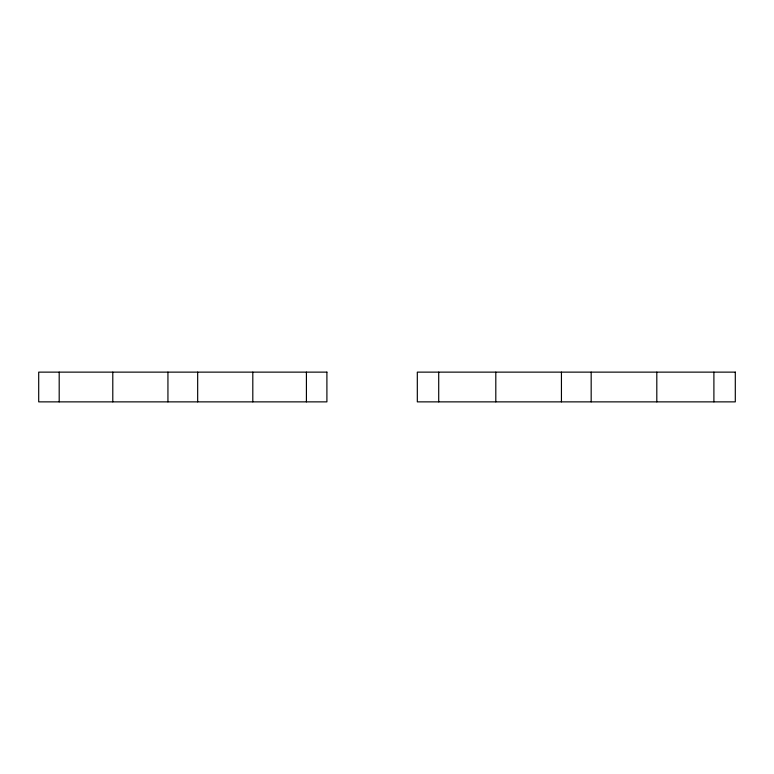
<?xml version="1.0" encoding="UTF-8"?>
<svg xmlns="http://www.w3.org/2000/svg" width="774" height="774" viewBox="0 0 774 774"><rect width="100%" height="100%" fill="white"/><g stroke="black" fill="none" stroke-linecap="round" stroke-linejoin="round"><path stroke-width="1.16" d="M713.899 372.13L713.899 401.87M656.807 372.13L656.807 401.87M591.172 372.13L591.172 401.87M561.44 372.13L561.44 401.87M495.805 372.13L495.805 401.87M438.713 372.13L438.713 401.87M306.417 372.13L306.417 401.87M252.808 372.13L252.808 401.87M197.67 372.13L197.67 401.87M167.939 372.13L167.939 401.87M112.791 372.13L112.791 401.87M59.192 372.13L59.192 401.87M326.909 372.13L38.7 372.13L38.7 401.87L326.909 401.87L326.899 372.13M735.3 372.13L417.312 372.13L417.321 401.87L735.3 401.87L735.3 372.13"/></g></svg>
